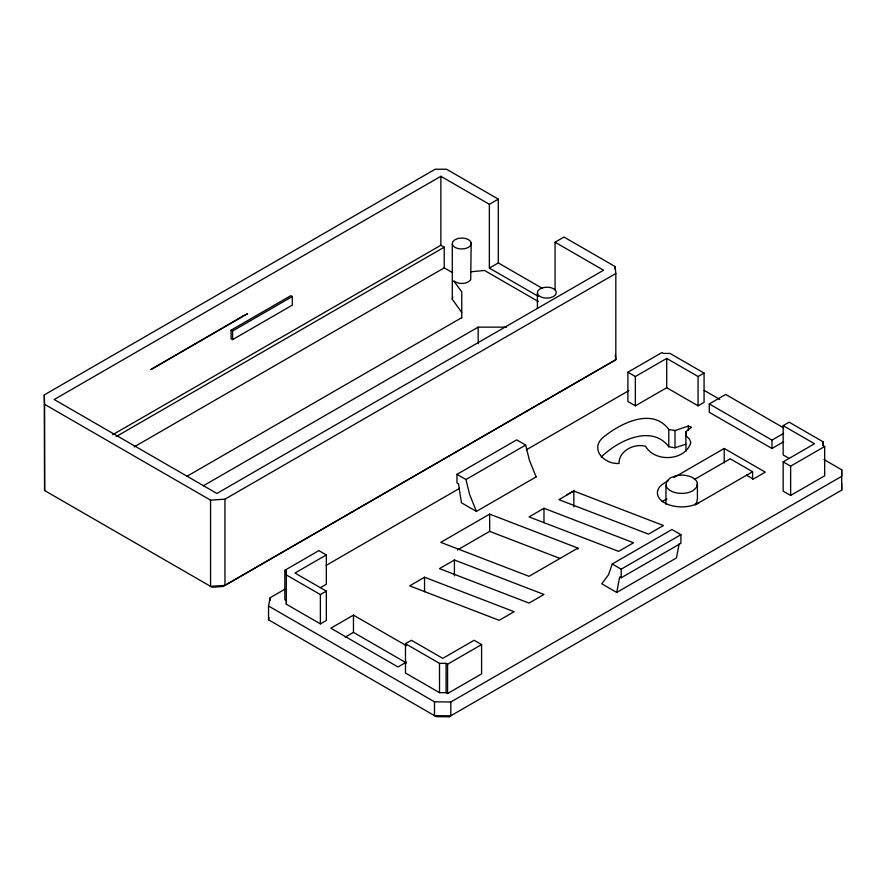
<?xml version="1.0" encoding="UTF-8"?>
<svg xmlns="http://www.w3.org/2000/svg" width="886" height="886" viewBox="0 0 886 886"><rect width="100%" height="100%" fill="white"/><g stroke="black" fill="none" stroke-linecap="round" stroke-linejoin="round"><path stroke-width="1.33" d="M461.75 317.919L461.761 291.804L453.698 280.928C458.616 284.461 466.512 284.517 470.71 279.821L471.175 242.908L470.71 245.333L468.461 247.393L464.873 248.7L460.687 248.966A9.48 5.471 0 0 1 452.303 244.126L452.768 241.712L455.027 239.63L458.605 238.334L462.802 238.068A9.48 5.471 0 0 1 471.153 242.919M783.169 425.645L789.149 422.19L823.194 441.848L823.172 445.647L824.667 446.511L824.667 475.815L790.633 495.462L783.169 491.154L783.169 461.85L814.511 443.753L783.169 425.645L783.169 454.95L789.116 458.394M461.761 312.47L452.303 299.291L452.768 296.876M537.403 293.255L537.868 290.841L540.139 288.77L543.705 287.463L547.902 287.197A9.48 5.471 0 0 1 556.253 292.048L555.81 294.462L553.573 296.522L549.973 297.829L545.776 298.095A9.48 5.471 0 0 1 537.403 293.255L537.403 308.439M665.962 504.245L665.962 485.284L666.737 481.231L670.48 477.798L676.45 475.627A15.882 9.17 0 0 1 697.415 483.235L697.426 498.729L696.64 502.772L694.757 504.499M616.722 592.424L619.702 576.908L621.197 577.772L680.913 543.295L680.913 534.69L671.953 529.518L612.237 563.994L608.505 574.77L601.793 583.808L616.722 592.424L676.439 557.947L679.174 543.727M697.426 483.235L696.64 487.278L692.874 490.722A15.815 9.137 0 0 1 676.45 492.882A15.815 9.137 0 0 1 665.951 485.284M823.925 459.524L841.689 469.779L841.7 476.325L450.819 702L450.819 715.81L449.102 716.774L436.244 716.652L268.536 619.823L268.536 606.013L270.175 597.707L285.669 588.758M268.536 619.823L269.001 617.453M601.195 457.121C617.165 441.117 651.42 423.729 668.786 446.732L674.999 447.807L685.897 444.13M685.753 431.814L691.545 427.274L688.322 426.033L674.999 430.53L668.786 429.455C652.484 407.095 620.698 423.242 604.008 436.676C588.758 448.504 604.141 464.607 619.048 463.444C618.616 450.775 634.553 443.122 645.573 446.3C654.975 462.78 685.487 460.908 690.814 442.546L689.529 439.223L686.318 435.99L685.753 431.814L686.03 451.184M555.068 289.733L555.068 242.221L564.005 237.06L615.105 266.564L615.825 273.508L615.825 359.727L222.995 586.499L212.075 587.23L44.599 490.534L44.3 394.89L435.181 169.226L446.511 169.226L498.309 199.129L498.309 262.932L542.509 288.448M498.309 199.129L489.36 204.289L440.863 176.292L54.201 399.52L216.904 493.469L603.565 270.23L555.068 242.221M231.102 330.157L290.818 295.68L292.314 296.544L292.314 305.149L232.597 339.626L231.102 338.762L231.102 330.157L232.597 331.021L292.314 296.544M112.666 434.738L440.863 245.256L444.218 247.194L444.218 267.871L134.174 446.876M116.21 436.565L444.218 247.194M489.36 204.289L489.36 268.093L498.309 262.932M186.968 476.291L461.728 317.664M203.315 485.816L478.152 327.144L506.67 327.144M44.3 394.89L44.599 404.326L210.547 500.136L224.944 499.183L615.825 273.508M210.547 500.136L210.547 586.344L224.944 585.402L615.825 359.727L615.349 355.087M326.336 554.935L294.983 573.032L326.336 591.139L326.336 620.444L320.378 623.877L286.355 604.241L286.344 600.442L284.849 599.578L284.849 570.274L318.871 550.627L326.336 554.935L326.336 584.239L320.533 587.595M627.897 372.209L661.942 352.562L663.437 353.425L670.026 353.425L704.06 373.061L704.06 402.366L698.068 405.821L666.715 387.725L635.362 405.821L627.897 401.513L627.897 372.209L635.362 376.517L666.715 358.42L698.068 376.517L704.06 373.061M456.977 474.353L516.693 439.877L525.653 445.049L529.385 460.133L536.108 476.923L476.391 511.399L461.462 502.783L458.472 483.822L456.977 482.959L456.977 474.353L465.936 479.525L469.669 494.609L476.391 511.399M465.936 479.525L525.653 445.049M326.192 565.368L459.657 488.308M526.395 449.778L628.883 390.604M284.849 570.274L286.344 571.127L286.355 574.936L320.378 594.572L326.336 591.139M577.916 548.102L489.659 514.124L440.763 542.354L529.031 576.321L577.916 548.102L577.916 549.187M783.7 441.715L771.972 448.493L709.265 412.289L709.265 403.916L725.689 394.436L783.656 427.905M457.464 549.951L489.659 531.367L560.007 558.446M406.497 645.75L353.459 615.128L330.832 628.196L398.013 666.981L406.353 662.163M566.918 494.765L574.394 490.445M424.56 577.24L409.631 585.856L499.206 620.333L514.135 611.717L424.56 577.24L424.56 591.726M454.418 559.996L439.489 568.613L529.053 603.089L543.982 594.473L454.418 559.996L454.418 575.856M543.982 508.287L529.053 516.903L618.627 551.38L633.556 542.764L543.982 508.287L543.982 522.773M573.84 491.043L558.911 499.66L648.486 534.136L663.415 525.52L573.84 491.043L573.84 506.903M345.13 637.178L353.459 632.36L406.497 662.983M668.088 480.876L664.511 482.948A24.276 14.021 0 0 0 664.511 502.772A24.276 14.021 0 0 0 698.844 502.772M674.069 477.432L724.239 448.46L765.282 472.16L753.288 479.082L746.588 475.206M405.478 643.701L411.436 640.268L442.779 658.364L474.132 640.268L481.596 644.576L481.596 673.881L447.574 693.528L446.079 692.664L439.511 692.664L405.478 673.006L405.478 643.701L439.511 663.359L446.079 663.359L447.574 664.223L481.596 644.576M694.369 479.503L730.208 458.804L752.602 471.74L752.602 479.326M666.892 498.807L664.511 500.191A24.276 14.021 0 0 0 662.152 501.764M709.265 403.916L771.972 440.109L783.7 433.343M695.266 504.843L752.602 471.74M783.169 461.85L790.633 466.158L824.667 446.511M612.237 563.994L621.197 569.166L680.913 534.69M449.102 716.774L841.7 490.135L841.689 469.779M470.942 271.78L484.509 270.463L538.367 301.561M268.536 606.013L434.483 701.823L450.819 702M450.819 715.81L434.483 715.633L434.483 701.823M704.171 390.383L719.709 399.365M489.36 268.093L538.345 296.367M444.218 267.871L452.635 272.722M535.521 476.59L536.108 476.923M841.689 483.59L841.7 490.135M823.194 441.848L823.194 445.846M790.633 466.158L790.633 495.462M771.972 440.109L771.972 448.493M724.239 448.46L724.239 462.957M698.068 376.517L698.068 405.821M688.322 426.033L688.322 430.02M674.999 430.53L674.999 447.807M668.786 429.455L668.786 446.732M666.715 358.42L666.715 387.725M635.362 376.517L635.362 405.821M621.197 569.166L621.197 577.772M615.105 266.564L615.105 269.289M489.659 514.124L489.659 531.367M478.152 327.144L478.152 343.679M452.303 244.126L452.303 299.291M447.574 664.223L447.574 693.528M446.079 663.359L446.079 692.664M440.863 176.292L440.863 245.256M439.511 663.359L439.511 692.664M353.459 615.128L353.459 632.36M320.378 594.572L320.378 623.877M286.344 571.127L286.355 604.241M270.175 597.707L270.175 600.298M232.597 331.021L232.597 339.626M224.944 499.183L224.944 585.402M44.599 404.326L44.599 490.534M242.709 316.169L150.853 369.584L247.526 313.766L242.709 316.169"/></g></svg>
